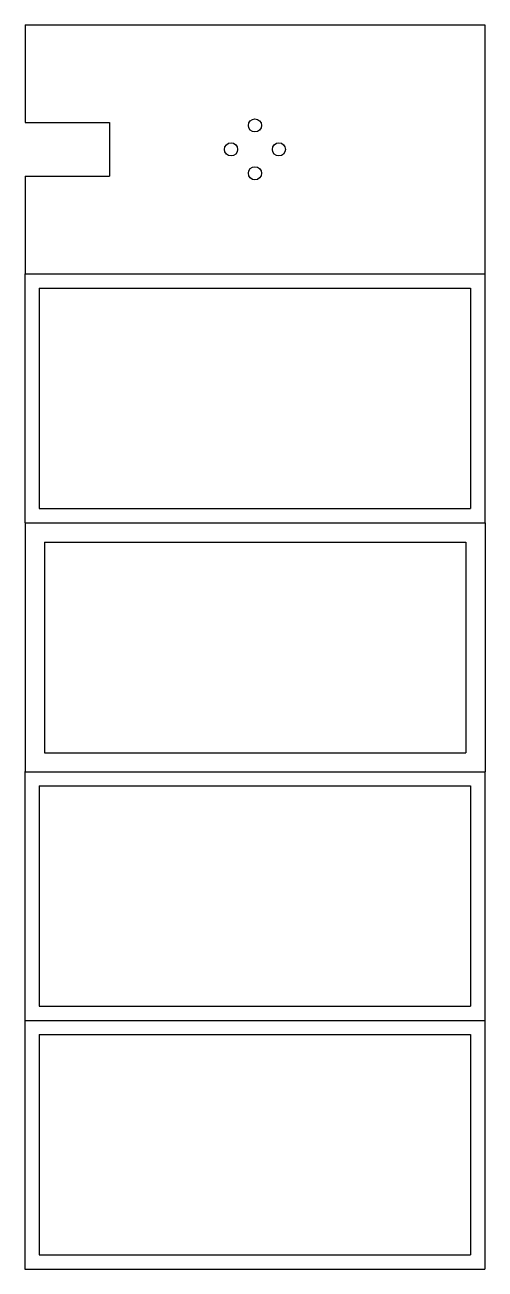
# Model space of a CAD drawing. Extents: x -156 to -3, y -178 to 234.
import ezdxf

# ---------------------------------------------------------------- set-up
doc = ezdxf.new("R2010")
doc.units = 0
doc.layers.add('LAYER_1', color=7, linetype='CONTINUOUS')
doc.layers.add('VISIBLE', color=7, linetype='CONTINUOUS')

msp = doc.modelspace()

# ---------------------------------------------------------------- linework, layer by layer
at = {"layer": 'LAYER_1'}
for points in [[(-155.5262, -13.4221), (-155.5262, -13.4221), (-155.5262, -95.9721), (-155.5262, -95.9721)], [(-3.1262, -13.4221), (-3.1262, -13.4221), (-3.1262, -95.9721), (-3.1262, -95.9721)], [(-150.7636, -18.1845), (-150.7636, -18.1845), (-7.8886, -18.1845), (-7.8886, -18.1845)], [(-150.7636, -18.1845), (-150.7636, -18.1845), (-150.7636, -91.2095), (-150.7636, -91.2095)], [(-7.8886, -18.1845), (-7.8886, -18.1845), (-7.8886, -91.2095), (-7.8886, -91.2095)], [(-150.7636, -91.2095), (-150.7636, -91.2095), (-7.8886, -91.2095), (-7.8886, -91.2095)], [(-155.5262, -95.8875), (-155.5262, -95.8875), (-155.5262, -178.4375), (-155.5262, -178.4375)], [(-155.5262, -95.9721), (-155.5262, -95.9721), (-3.1262, -95.9721), (-3.1262, -95.9721)], [(-3.1262, -95.8875), (-3.1262, -95.8875), (-3.1262, -178.4375), (-3.1262, -178.4375)], [(-150.7636, -100.6499), (-150.7636, -100.6499), (-7.8886, -100.6499), (-7.8886, -100.6499)], [(-150.7636, -100.6499), (-150.7636, -100.6499), (-150.7636, -173.6749), (-150.7636, -173.6749)], [(-7.8886, -100.6499), (-7.8886, -100.6499), (-7.8886, -173.6749), (-7.8886, -173.6749)], [(-150.7636, -173.6749), (-150.7636, -173.6749), (-7.8886, -173.6749), (-7.8886, -173.6749)], [(-155.5262, -178.4375), (-155.5262, -178.4375), (-3.1262, -178.4375), (-3.1262, -178.4375)]]:
    msp.add_open_spline(points, degree=3, dxfattribs=at)
at = {"layer": 'VISIBLE'}
for points in [[(-155.4718, 234.1665), (-155.4718, 234.1665), (-3.0718, 234.1665), (-3.0718, 234.1665)], [(-155.4718, 234.1665), (-155.4718, 234.1665), (-155.4718, 201.7815), (-155.4718, 201.7815)], [(-3.0718, 234.1665), (-3.0718, 234.1665), (-3.0718, 151.6165), (-3.0718, 151.6165)], [(-155.4718, 201.7815), (-155.4718, 201.7815), (-127.5318, 201.7815), (-127.5318, 201.7815)], [(-127.5318, 201.7815), (-127.5318, 201.7815), (-127.5318, 184.0015), (-127.5318, 184.0015)], [(-155.4718, 184.0015), (-155.4718, 184.0015), (-127.5318, 184.0015), (-127.5318, 184.0015)], [(-155.4718, 184.0015), (-155.4718, 184.0015), (-155.4718, 151.6165), (-155.4718, 151.6165)], [(-155.5262, 151.5999), (-155.5262, 151.5999), (-155.5262, 69.0499), (-155.5262, 69.0499)], [(-155.5262, 151.5999), (-155.5262, 151.5999), (-3.1262, 151.5999), (-3.1262, 151.5999)], [(-3.1262, 151.5999), (-3.1262, 151.5999), (-3.1262, 69.0499), (-3.1262, 69.0499)], [(-150.7636, 146.8375), (-150.7636, 146.8375), (-7.8886, 146.8375), (-7.8886, 146.8375)], [(-150.7636, 146.8375), (-150.7636, 146.8375), (-150.7636, 73.8125), (-150.7636, 73.8125)], [(-7.8886, 146.8375), (-7.8886, 146.8375), (-7.8886, 73.8125), (-7.8886, 73.8125)], [(-150.7636, 73.8125), (-150.7636, 73.8125), (-7.8886, 73.8125), (-7.8886, 73.8125)], [(-155.5262, 69.0499), (-155.5262, 69.0499), (-3.1262, 69.0499), (-3.1262, 69.0499)], [(-155.4036, 68.9997), (-155.4036, 68.9997), (-155.4036, -13.5503), (-155.4036, -13.5503)], [(-3.0036, 68.9997), (-3.0036, 68.9997), (-3.0036, -13.5503), (-3.0036, -13.5503)], [(-149.0536, 62.6497), (-149.0536, 62.6497), (-9.3536, 62.6497), (-9.3536, 62.6497)], [(-149.0536, 62.6497), (-149.0536, 62.6497), (-149.0536, -7.2003), (-149.0536, -7.2003)], [(-9.3536, 62.6497), (-9.3536, 62.6497), (-9.3536, -7.2003), (-9.3536, -7.2003)], [(-149.0536, -7.2003), (-149.0536, -7.2003), (-9.3536, -7.2003), (-9.3536, -7.2003)], [(-155.4036, -13.5503), (-155.4036, -13.5503), (-3.0036, -13.5503), (-3.0036, -13.5503)]]:
    msp.add_open_spline(points, degree=3, dxfattribs=at)
for points in [[(-77.089, 200.8291), (-77.089, 202.0345), (-78.0662, 203.0119), (-79.2718, 203.0119), (-79.2718, 203.0119), (-80.4774, 203.0119), (-81.4546, 202.0345), (-81.4546, 200.8291), (-81.4546, 200.8291), (-81.4546, 199.6235), (-80.4774, 198.6463), (-79.2718, 198.6463), (-79.2718, 198.6463), (-78.0662, 198.6463), (-77.089, 199.6235), (-77.089, 200.8291)], [(-85.0264, 192.8915), (-85.0264, 194.0971), (-86.0038, 195.0743), (-87.2092, 195.0743), (-87.2092, 195.0743), (-88.4148, 195.0743), (-89.392, 194.0971), (-89.392, 192.8915), (-89.392, 192.8915), (-89.392, 191.6861), (-88.4148, 190.7087), (-87.2092, 190.7087), (-87.2092, 190.7087), (-86.0038, 190.7087), (-85.0264, 191.6859), (-85.0264, 192.8915)], [(-69.1514, 192.8915), (-69.1514, 194.0971), (-70.1288, 195.0743), (-71.3342, 195.0743), (-71.3342, 195.0743), (-72.5398, 195.0743), (-73.517, 194.0971), (-73.517, 192.8915), (-73.517, 192.8915), (-73.517, 191.6861), (-72.5398, 190.7087), (-71.3342, 190.7087), (-71.3342, 190.7087), (-70.1288, 190.7087), (-69.1514, 191.6859), (-69.1514, 192.8915)], [(-77.089, 184.9541), (-77.089, 186.1595), (-78.0662, 187.1369), (-79.2718, 187.1369), (-79.2718, 187.1369), (-80.4774, 187.1369), (-81.4546, 186.1595), (-81.4546, 184.9541), (-81.4546, 184.9541), (-81.4546, 183.7485), (-80.4774, 182.7713), (-79.2718, 182.7713), (-79.2718, 182.7713), (-78.0662, 182.7713), (-77.089, 183.7485), (-77.089, 184.9541)]]:
    msp.add_open_spline(points, degree=3, knots=[0, 0, 0, 0, 0.2, 0.2, 0.2, 0.2, 0.4, 0.4, 0.4, 0.4, 0.6, 0.6, 0.6, 0.6, 1, 1, 1, 1], dxfattribs=at)

doc.saveas('drawing.dxf')
